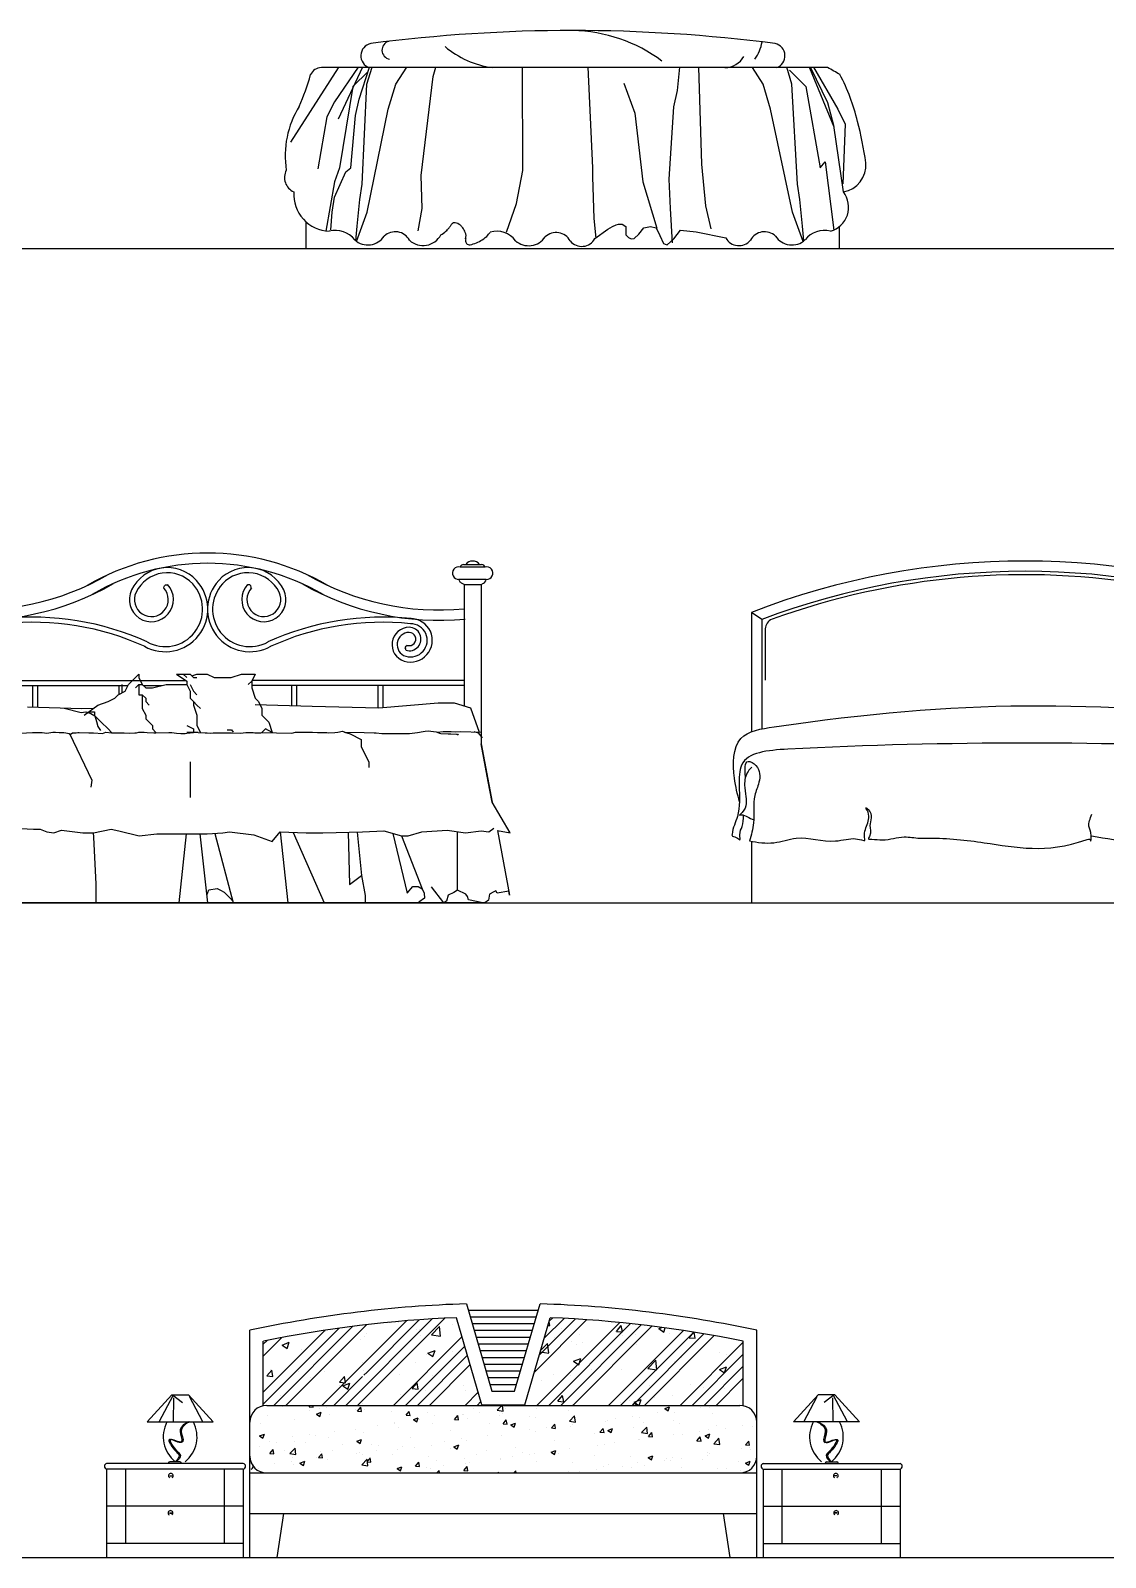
# Model space of a CAD drawing. Header units: inches. Extents: x 15.4 to 57.9, y 9.9 to 34.7.
# Drawn here: x 29.855 to 32.999, y 16.468 to 20.934 of the extents above; entities that cross this region are included whole.
import ezdxf

# ---------------------------------------------------------------- set-up
doc = ezdxf.new("R2010")
doc.units = ezdxf.units.IN
doc.header["$MEASUREMENT"] = 0
for name, color, linetype in [('02', 2, 'Continuous'), ('1', 1, 'Continuous'), ('4', 4, 'Continuous')]:
    doc.layers.add(name, color=color, linetype=linetype)

msp = doc.modelspace()

# ---------------------------------------------------------------- linework, layer by layer
at = {"layer": '02'}
for p, q in [((30.7548, 20.8251), (30.6157, 20.6076)), ((32.1861, 20.8254), (30.7056, 20.8254)), ((30.8134, 20.827), (30.7438, 20.7258)), ((30.8257, 20.827), (30.7548, 20.6743)), ((30.8425, 20.8143), (30.7981, 20.7699)), ((30.8165, 20.7332), (30.8466, 20.827)), ((30.8386, 20.7773), (30.8539, 20.827)), ((30.9233, 20.7773), (30.9553, 20.827)), ((31.0325, 20.7994), (31.0404, 20.827)), ((31.2952, 20.5248), (31.2938, 20.827)), ((31.4847, 20.827), (31.4985, 20.5322)), ((31.7474, 20.7589), (31.7539, 20.827)), ((31.8188, 20.5432), (31.81, 20.827)), ((31.9973, 20.7773), (31.9663, 20.8254)), ((32.0819, 20.7773), (32.0666, 20.827)), ((32.0746, 20.8177), (32.1224, 20.7699)), ((32.1335, 20.8251), (32.2048, 20.6527)), ((32.1864, 20.7226), (32.1371, 20.8251)), ((32.1448, 20.827), (32.2159, 20.7042)), ((30.7981, 20.7699), (30.759, 20.5322)), ((30.8253, 20.4844), (30.8386, 20.7773)), ((30.9012, 20.7037), (30.9233, 20.7773)), ((30.9971, 20.5101), (31.0325, 20.7994)), ((31.5901, 20.7804), (31.6223, 20.6927)), ((32.0193, 20.7037), (31.9973, 20.7773)), ((32.0981, 20.4844), (32.0819, 20.7773)), ((32.1224, 20.7699), (32.1643, 20.5322)), ((30.7438, 20.7258), (30.7217, 20.6817)), ((30.8055, 20.6854), (30.8165, 20.7332)), ((31.7364, 20.7111), (31.7474, 20.7589)), ((32.2048, 20.6564), (32.1864, 20.7226)), ((30.7217, 20.6817), (30.6951, 20.5296)), ((30.7922, 20.5322), (30.8055, 20.6854)), ((30.84, 20.4027), (30.9012, 20.7037)), ((31.6223, 20.6927), (31.6458, 20.4917)), ((31.7231, 20.4991), (31.7364, 20.7111)), ((32.0833, 20.4027), (32.0193, 20.7037)), ((32.2159, 20.7042), (32.2379, 20.6601)), ((32.2326, 20.4618), (32.2048, 20.6564)), ((32.2379, 20.6601), (32.2307, 20.4856)), ((31.8298, 20.4211), (31.8188, 20.5432)), ((32.1643, 20.5322), (32.179, 20.5498)), ((32.179, 20.5498), (32.204, 20.3501)), ((30.759, 20.5322), (30.7443, 20.4917)), ((30.7443, 20.4468), (30.7774, 20.5203)), ((30.7774, 20.5203), (30.7922, 20.5322)), ((31.0007, 20.4137), (30.9971, 20.5101)), ((31.2768, 20.4284), (31.2952, 20.5248)), ((31.4985, 20.5322), (31.4985, 20.5056)), ((31.4985, 20.5056), (31.5022, 20.3843)), ((31.7268, 20.4137), (31.7231, 20.4991)), ((30.7443, 20.4917), (30.719, 20.3476)), ((30.8179, 20.4394), (30.8253, 20.4844)), ((31.6458, 20.4917), (31.6868, 20.3561)), ((32.1054, 20.4394), (32.0981, 20.4844)), ((30.7369, 20.4027), (30.7443, 20.4468)), ((30.8106, 20.3622), (30.8179, 20.4394)), ((30.9885, 20.3485), (31.0007, 20.4137)), ((31.2474, 20.3438), (31.2768, 20.4284)), ((31.7324, 20.313), (31.7268, 20.4137)), ((31.8456, 20.3539), (31.8298, 20.4211)), ((32.1128, 20.3622), (32.1054, 20.4394)), ((30.6614, 20.2966), (30.6614, 20.3742)), ((30.7333, 20.3512), (30.7369, 20.4027)), ((30.8088, 20.317), (30.84, 20.4027)), ((31.5022, 20.3843), (31.5079, 20.327)), ((31.5569, 20.3608), (31.5681, 20.3658)), ((31.5681, 20.3658), (31.5746, 20.3679)), ((31.5746, 20.3679), (31.5857, 20.3676)), ((31.5857, 20.3676), (31.596, 20.3608)), ((32.1145, 20.317), (32.0833, 20.4027)), ((30.8066, 20.3187), (30.8106, 20.3622)), ((31.5056, 20.3256), (31.5437, 20.3527)), ((31.5437, 20.3527), (31.5569, 20.3608)), ((31.596, 20.3608), (31.5962, 20.3487)), ((31.5962, 20.3487), (31.596, 20.336)), ((31.596, 20.336), (31.6036, 20.3284)), ((31.6036, 20.3284), (31.6102, 20.3254)), ((31.6102, 20.3254), (31.614, 20.3249)), ((31.614, 20.3249), (31.6208, 20.3254)), ((31.6208, 20.3254), (31.6345, 20.3384)), ((31.6345, 20.3384), (31.6492, 20.3573)), ((31.6492, 20.3573), (31.6678, 20.3613)), ((31.6678, 20.3613), (31.6847, 20.3573)), ((31.6847, 20.3573), (31.6954, 20.3342)), ((31.6954, 20.3342), (31.7061, 20.3112)), ((31.7167, 20.3076), (31.7364, 20.3243)), ((31.7364, 20.3243), (31.7558, 20.3502)), ((31.7558, 20.3502), (31.8013, 20.3454)), ((31.8013, 20.3454), (31.8883, 20.3278)), ((32.1167, 20.3187), (32.1128, 20.3622)), ((32.2214, 20.2966), (32.2214, 20.3608)), ((30.6614, 20.2966), (32.2214, 20.2966)), ((31.7061, 20.3112), (31.711, 20.3091)), ((31.711, 20.3091), (31.7167, 20.3076)), ((31.1845, 19.3648), (31.1118, 19.3647)), ((31.1216, 19.3725), (31.1743, 19.3725)), ((30.2453, 19.3057), (30.247, 19.31)), ((30.2459, 19.3021), (30.2453, 19.3057)), ((30.247, 19.31), (30.2495, 19.3129)), ((30.2495, 19.3129), (30.2525, 19.3129)), ((30.2525, 19.3129), (30.2555, 19.3133)), ((30.2555, 19.3133), (30.2555, 19.3133)), ((30.4934, 19.3129), (30.4904, 19.3133)), ((30.4904, 19.3133), (30.4904, 19.3133)), ((30.4963, 19.3129), (30.4934, 19.3129)), ((30.4989, 19.31), (30.4963, 19.3129)), ((30.5006, 19.3057), (30.4989, 19.31)), ((30.5, 19.3021), (30.5006, 19.3057)), ((31.1877, 19.3288), (31.1071, 19.3288)), ((31.1083, 19.3281), (31.1079, 19.3296)), ((31.1095, 19.325), (31.1083, 19.3281)), ((31.1118, 19.3211), (31.1095, 19.325)), ((31.1134, 19.3195), (31.1118, 19.3211)), ((31.1157, 19.3176), (31.1134, 19.3195)), ((31.1229, 19.3139), (31.1157, 19.3176)), ((31.1229, 19.3139), (31.1229, 18.9592)), ((31.1229, 19.3139), (31.1729, 19.3139)), ((31.1729, 19.3139), (31.1801, 19.3176)), ((31.1729, 19.3139), (31.1729, 18.8482)), ((31.1801, 19.3176), (31.1825, 19.3195)), ((31.1825, 19.3195), (31.184, 19.3211)), ((31.184, 19.3211), (31.1864, 19.325)), ((31.1864, 19.325), (31.1875, 19.3281)), ((31.1875, 19.3281), (31.1879, 19.3296)), ((31.9939, 19.2118), (31.9639, 19.2324)), ((31.9939, 19.2118), (31.9939, 18.8917)), ((32.0039, 19.184), (32.0039, 19.0337)), ((30.9512, 19.1315), (30.9499, 19.1285)), ((30.9499, 19.1285), (30.9512, 19.1252)), ((30.9569, 19.1359), (30.9512, 19.1315)), ((30.9512, 19.1252), (30.9512, 19.1226)), ((30.9512, 19.1226), (30.9521, 19.1229)), ((29.6229, 19.0332), (30.3092, 19.0332)), ((30.1418, 19.0214), (30.1618, 19.0414)), ((30.1618, 19.0414), (30.1718, 19.0514)), ((30.1718, 19.0514), (30.1718, 19.0414)), ((30.1718, 19.0414), (30.1818, 19.0214)), ((30.2818, 19.0514), (30.3218, 19.0514)), ((30.2818, 19.0514), (30.3118, 19.0314)), ((30.3018, 19.0514), (30.3118, 19.0414)), ((30.3118, 19.0314), (30.3118, 19.0214)), ((30.3218, 19.0514), (30.3318, 19.0414)), ((30.3268, 19.0464), (30.3418, 19.0514)), ((30.3318, 19.0414), (30.3418, 19.0414)), ((30.3418, 19.0514), (30.3718, 19.0514)), ((30.3718, 19.0514), (30.3918, 19.0414)), ((30.3918, 19.0414), (30.4418, 19.0414)), ((30.4418, 19.0414), (30.4718, 19.0514)), ((30.4718, 19.0514), (30.5118, 19.0514)), ((30.5018, 19.0314), (30.4918, 19.0214)), ((30.5118, 19.0514), (30.5018, 19.0314)), ((30.5027, 19.0332), (30.5018, 19.0114)), ((31.1229, 19.0332), (30.5027, 19.0332)), ((29.6229, 19.0182), (30.1402, 19.0182)), ((29.8604, 19.0182), (29.8604, 18.9553)), ((29.8754, 19.0182), (29.8754, 18.9548)), ((30.0818, 18.9714), (30.1018, 18.9814)), ((30.1018, 18.9814), (30.1118, 18.9914)), ((30.1118, 18.9914), (30.1318, 19.0014)), ((30.1129, 19.0182), (30.1129, 18.992)), ((30.1218, 19.0214), (30.1218, 18.9964)), ((30.1318, 19.0014), (30.1418, 19.0214)), ((30.1618, 19.0114), (30.1718, 19.0214)), ((30.1718, 19.0214), (30.1718, 18.9914)), ((30.1718, 19.0214), (30.1818, 19.0214)), ((30.1718, 18.9914), (30.1818, 18.9914)), ((30.1818, 19.0214), (30.1918, 19.0114)), ((30.1818, 18.9914), (30.1818, 18.9514)), ((30.1818, 18.9914), (30.1918, 18.9814)), ((30.1851, 19.0182), (30.239, 19.0182)), ((30.1918, 19.0114), (30.2118, 19.0114)), ((30.1918, 18.9814), (30.1918, 18.9714)), ((30.2118, 19.0114), (30.2518, 19.0214)), ((30.2518, 19.0214), (30.3118, 19.0214)), ((30.3118, 19.0214), (30.3218, 19.0014)), ((30.3218, 19.0214), (30.3318, 19.0014)), ((30.3218, 19.0014), (30.3218, 18.9814)), ((30.3218, 18.9814), (30.3318, 18.9714)), ((30.3318, 19.0014), (30.3418, 18.9914)), ((30.5018, 19.0114), (30.5118, 18.9814)), ((31.1229, 19.0182), (30.5021, 19.0182)), ((30.5118, 18.9814), (30.5218, 18.9714)), ((30.6179, 19.0182), (30.6179, 18.96)), ((30.6329, 19.0182), (30.6329, 18.9595)), ((30.8704, 19.0182), (30.8704, 18.9533)), ((30.8854, 19.0182), (30.8854, 18.9542)), ((29.8462, 18.9557), (30.0047, 18.9508)), ((29.953, 18.9524), (30.0032, 18.9397)), ((30.0032, 18.9397), (30.0165, 18.9412)), ((30.0047, 18.9508), (30.039, 18.9518)), ((30.0118, 18.9314), (30.0518, 18.9614)), ((30.0165, 18.9412), (30.0313, 18.9367)), ((30.0225, 18.9394), (30.0318, 18.9414)), ((30.0313, 18.9367), (30.0431, 18.9294)), ((30.0318, 18.9414), (30.0418, 18.9414)), ((30.0418, 18.9414), (30.0418, 18.9314)), ((30.0518, 18.9614), (30.0818, 18.9714)), ((30.1818, 18.9514), (30.1918, 18.9314)), ((30.1918, 18.9714), (30.2018, 18.9614)), ((30.3318, 18.9714), (30.3418, 18.9614)), ((30.3318, 18.9714), (30.3318, 18.9614)), ((30.3318, 18.9614), (30.3418, 18.9314)), ((30.3418, 18.9614), (30.3518, 18.9514)), ((30.5123, 18.9631), (30.6783, 18.9582)), ((30.5218, 18.9714), (30.5318, 18.9514)), ((30.5318, 18.9514), (30.5318, 18.9314)), ((30.6783, 18.9582), (30.8739, 18.9532)), ((30.8739, 18.9532), (31.0473, 18.9681)), ((31.0473, 18.9681), (31.0943, 18.9681)), ((31.0943, 18.9681), (31.142, 18.9533)), ((31.142, 18.9533), (31.1667, 18.8816)), ((30.0431, 18.9294), (30.0618, 18.9114)), ((30.0431, 18.9294), (30.0476, 18.9131)), ((30.0476, 18.9131), (30.052, 18.8984)), ((30.052, 18.8984), (30.0594, 18.8865)), ((30.0618, 18.9114), (30.0818, 18.8914)), ((30.0818, 18.8914), (30.0918, 18.8814)), ((30.1918, 18.9314), (30.1918, 18.9214)), ((30.1918, 18.9214), (30.2018, 18.9114)), ((30.2018, 18.9114), (30.2118, 18.9014)), ((30.2118, 18.9014), (30.2118, 18.8914)), ((30.2118, 18.8914), (30.2218, 18.8814)), ((30.3118, 18.9014), (30.3318, 18.8914)), ((30.3318, 18.8914), (30.3318, 18.8814)), ((30.3418, 18.9314), (30.3418, 18.9014)), ((30.3418, 18.9014), (30.3518, 18.8814)), ((30.5318, 18.9314), (30.5518, 18.9114)), ((30.5418, 18.8914), (30.5318, 18.8814)), ((30.5618, 18.8814), (30.5418, 18.8914)), ((30.5518, 18.9114), (30.5618, 18.8814)), ((29.8095, 18.8777), (29.8612, 18.8806)), ((29.8612, 18.8806), (29.8893, 18.8806)), ((29.8893, 18.8806), (29.9026, 18.8792)), ((29.9026, 18.8792), (29.9198, 18.8817)), ((29.9198, 18.8817), (29.9279, 18.8817)), ((29.9279, 18.8817), (29.9387, 18.881)), ((29.9387, 18.881), (29.9529, 18.881)), ((29.9529, 18.881), (29.9583, 18.8797)), ((29.9583, 18.8797), (29.9685, 18.8783)), ((29.9685, 18.8783), (29.9719, 18.8756)), ((29.9693, 18.8782), (30.0341, 18.7414)), ((29.9705, 18.8756), (29.978, 18.8797)), ((29.9719, 18.8756), (29.9726, 18.8743)), ((29.978, 18.8797), (29.9881, 18.8797)), ((29.9881, 18.8797), (29.9935, 18.881)), ((29.9935, 18.881), (29.9976, 18.881)), ((29.9976, 18.881), (30.0253, 18.8803)), ((30.0253, 18.8803), (30.0307, 18.8803)), ((30.0307, 18.8803), (30.0355, 18.8797)), ((30.0355, 18.8797), (30.0389, 18.8803)), ((30.0389, 18.8803), (30.0657, 18.8784)), ((30.0657, 18.8784), (30.0751, 18.8818)), ((30.0751, 18.8818), (30.0914, 18.8804)), ((30.0914, 18.8804), (30.1252, 18.8804)), ((30.0918, 18.8814), (30.1015, 18.8804)), ((30.1252, 18.8804), (30.1286, 18.8797)), ((30.1286, 18.8797), (30.1441, 18.8791)), ((30.1441, 18.8791), (30.1604, 18.8797)), ((30.1604, 18.8797), (30.1651, 18.8804)), ((30.1651, 18.8804), (30.1719, 18.8818)), ((30.1719, 18.8818), (30.1874, 18.8818)), ((30.1874, 18.8818), (30.1962, 18.8811)), ((30.1962, 18.8811), (30.2152, 18.8804)), ((30.2152, 18.8804), (30.222, 18.8804)), ((30.222, 18.8804), (30.2592, 18.8811)), ((30.2592, 18.8811), (30.268, 18.8811)), ((30.268, 18.8811), (30.2822, 18.8791)), ((30.2822, 18.8791), (30.295, 18.8784)), ((30.295, 18.8784), (30.3072, 18.8784)), ((30.3072, 18.8784), (30.3126, 18.8791)), ((30.3458, 18.8811), (30.3118, 18.8814)), ((30.3126, 18.8791), (30.3316, 18.8811)), ((30.3458, 18.8811), (30.3654, 18.8797)), ((30.3518, 18.8814), (30.3518, 18.8814)), ((30.3654, 18.8797), (30.3715, 18.8804)), ((30.3684, 18.8801), (30.3814, 18.879)), ((30.3814, 18.879), (30.3896, 18.8797)), ((30.3896, 18.8797), (30.42, 18.8804)), ((30.42, 18.8804), (30.443, 18.8804)), ((30.4306, 18.8889), (30.443, 18.8889)), ((30.443, 18.8889), (30.448, 18.8815)), ((30.443, 18.8804), (30.4694, 18.879)), ((30.4694, 18.879), (30.4843, 18.8811)), ((30.4843, 18.8811), (30.5059, 18.8811)), ((30.5059, 18.8811), (30.5113, 18.8797)), ((30.5113, 18.8797), (30.5282, 18.8797)), ((30.5282, 18.8797), (30.558, 18.8811)), ((30.558, 18.8811), (30.5749, 18.8804)), ((30.5618, 18.8814), (30.5618, 18.8814)), ((30.5749, 18.8804), (30.6189, 18.879)), ((30.6189, 18.879), (30.6297, 18.8817)), ((30.6297, 18.8817), (30.6406, 18.8817)), ((30.6406, 18.8817), (30.6554, 18.8824)), ((30.6554, 18.8824), (30.6798, 18.8824)), ((30.6798, 18.8824), (30.694, 18.8811)), ((30.694, 18.8811), (30.7217, 18.8811)), ((30.7217, 18.8811), (30.7278, 18.8804)), ((30.7278, 18.8804), (30.7454, 18.8811)), ((30.7454, 18.8811), (30.7542, 18.8817)), ((30.7542, 18.8817), (30.7671, 18.8851)), ((30.7671, 18.8851), (30.7738, 18.8824)), ((30.7729, 18.8824), (30.7895, 18.8773)), ((30.7738, 18.8824), (30.8305, 18.8811)), ((30.7895, 18.8773), (30.8224, 18.8608)), ((30.8224, 18.8608), (30.8224, 18.8389)), ((30.8305, 18.8811), (30.8603, 18.8797)), ((30.8603, 18.8797), (30.8657, 18.8804)), ((30.8657, 18.8804), (30.8826, 18.8784)), ((30.8826, 18.8784), (30.9104, 18.8777)), ((30.9104, 18.8777), (30.9225, 18.8777)), ((30.9225, 18.8777), (30.9598, 18.8784)), ((30.9598, 18.8784), (30.9638, 18.8784)), ((30.9638, 18.8784), (30.9868, 18.8811)), ((30.9868, 18.8811), (31.0037, 18.8838)), ((31.0037, 18.8838), (31.0091, 18.8851)), ((31.0091, 18.8851), (31.0179, 18.8858)), ((31.0179, 18.8858), (31.0409, 18.8831)), ((31.0409, 18.8831), (31.0511, 18.8791)), ((31.045, 18.8818), (31.0619, 18.8838)), ((31.0511, 18.8791), (31.0551, 18.8784)), ((31.0551, 18.8784), (31.0768, 18.877)), ((31.0619, 18.8838), (31.0856, 18.8838)), ((31.0768, 18.877), (31.0842, 18.877)), ((31.0842, 18.877), (31.1005, 18.8764)), ((31.0856, 18.8838), (31.0978, 18.8831)), ((31.0978, 18.8831), (31.114, 18.8838)), ((31.1005, 18.8764), (31.1039, 18.8764)), ((31.1039, 18.8764), (31.1059, 18.873)), ((31.114, 18.8838), (31.1729, 18.8824)), ((31.1519, 18.8838), (31.1641, 18.8804)), ((31.1641, 18.8804), (31.1756, 18.8655)), ((31.1938, 18.7374), (31.1729, 18.8482)), ((31.1729, 18.8482), (31.2052, 18.6768)), ((30.8224, 18.8389), (30.8444, 18.795)), ((30.3227, 18.6908), (30.3227, 18.795)), ((30.8444, 18.795), (30.8444, 18.7785)), ((30.0341, 18.7414), (30.0316, 18.7214)), ((31.2052, 18.6768), (31.1938, 18.7374)), ((31.2579, 18.5877), (31.2052, 18.6768)), ((29.8093, 18.6015), (29.8633, 18.5986)), ((29.8633, 18.5986), (29.8832, 18.5986)), ((29.8832, 18.5986), (29.903, 18.5901)), ((29.903, 18.5901), (29.9229, 18.5873)), ((29.9229, 18.5873), (29.9456, 18.5958)), ((29.9456, 18.5958), (30.0081, 18.5873)), ((30.0081, 18.5873), (30.0394, 18.5873)), ((30.0384, 18.5873), (30.039, 18.5747)), ((30.0394, 18.5873), (30.0905, 18.5986)), ((30.0905, 18.5986), (30.1132, 18.593)), ((30.1132, 18.593), (30.1729, 18.5788)), ((30.1729, 18.5788), (30.224, 18.5845)), ((30.224, 18.5845), (30.3717, 18.5845)), ((30.2897, 18.3824), (30.3113, 18.5845)), ((30.3499, 18.5845), (30.3729, 18.3824)), ((30.3717, 18.5845), (30.4171, 18.5873)), ((30.3944, 18.5859), (30.4478, 18.3824)), ((30.4171, 18.5873), (30.437, 18.5901)), ((30.437, 18.5901), (30.508, 18.5816)), ((30.508, 18.5816), (30.562, 18.5618)), ((30.562, 18.5618), (30.5847, 18.5901)), ((30.5847, 18.5901), (30.6077, 18.3824)), ((30.5847, 18.5901), (30.6614, 18.5873)), ((30.6231, 18.5887), (30.7139, 18.3824)), ((30.6614, 18.5873), (30.7097, 18.5873)), ((30.7097, 18.5873), (30.8261, 18.5901)), ((30.7841, 18.5891), (30.7883, 18.4361)), ((30.8102, 18.5897), (30.8228, 18.4623)), ((30.8261, 18.5901), (30.8886, 18.593)), ((30.8886, 18.593), (30.9398, 18.5788)), ((30.9142, 18.5859), (30.9565, 18.4114)), ((30.9398, 18.5788), (30.9596, 18.5788)), ((30.9398, 18.5788), (31.0007, 18.4238)), ((30.9596, 18.5788), (30.9994, 18.5901)), ((30.9994, 18.5901), (31.0733, 18.5958)), ((31.0733, 18.5958), (31.1272, 18.5873)), ((31.1034, 18.4202), (31.1034, 18.591)), ((31.1272, 18.5873), (31.1727, 18.593)), ((31.1727, 18.593), (31.1954, 18.5901)), ((31.1954, 18.5901), (31.2096, 18.6015)), ((31.2207, 18.5948), (31.2579, 18.5877)), ((31.2207, 18.5948), (31.2563, 18.4056)), ((30.039, 18.5747), (30.0465, 18.4379)), ((30.7883, 18.4361), (30.8228, 18.4623)), ((30.8228, 18.4623), (30.8228, 18.4623)), ((30.8228, 18.4623), (30.8338, 18.4045)), ((30.0465, 18.4379), (30.0465, 18.3824)), ((30.3703, 18.4057), (30.3761, 18.421)), ((30.3761, 18.421), (30.4009, 18.4251)), ((30.4009, 18.4251), (30.4106, 18.4196)), ((30.4106, 18.4196), (30.4216, 18.4141)), ((30.4216, 18.4141), (30.4409, 18.3948)), ((30.8338, 18.4045), (30.8338, 18.3824)), ((30.9565, 18.4114), (30.9731, 18.4306)), ((30.9731, 18.4306), (30.9883, 18.4306)), ((30.9883, 18.4306), (31.0007, 18.4238)), ((31.0007, 18.4238), (31.0062, 18.4114)), ((31.0062, 18.4114), (31.0076, 18.3962)), ((31.0638, 18.3832), (31.028, 18.4301)), ((31.0762, 18.4054), (31.0712, 18.3881)), ((31.0935, 18.4128), (31.0762, 18.4054)), ((31.1034, 18.4202), (31.0935, 18.4128)), ((31.1281, 18.4079), (31.1034, 18.4202)), ((31.1331, 18.4017), (31.1281, 18.4079)), ((31.1356, 18.3918), (31.1331, 18.4017)), ((31.1974, 18.4079), (31.1949, 18.3906)), ((31.2098, 18.4153), (31.1974, 18.4079)), ((31.216, 18.4178), (31.2098, 18.4153)), ((31.2197, 18.4116), (31.216, 18.4178)), ((31.2542, 18.4166), (31.2197, 18.4116)), ((31.2563, 18.4056), (31.2542, 18.4166)), ((31.1729, 18.3824), (29.5729, 18.3824)), ((30.4409, 18.3948), (30.4464, 18.388)), ((31.0076, 18.3962), (30.991, 18.3852)), ((30.991, 18.3852), (30.991, 18.3852)), ((31.0712, 18.3881), (31.0638, 18.3832)), ((31.0638, 18.3832), (31.0638, 18.3832)), ((31.1776, 18.3832), (31.1356, 18.3918)), ((31.1729, 18.3841), (31.1729, 18.3824)), ((31.1838, 18.3832), (31.1776, 18.3832)), ((31.1949, 18.3906), (31.1838, 18.3832)), ((31.1297, 17.2101), (31.2046, 16.9547)), ((31.2709, 16.9547), (31.3458, 17.2101)), ((30.602, 16.9132), (30.8379, 17.1491)), ((30.7068, 16.9132), (30.9542, 17.1606)), ((30.7767, 16.9132), (31.0295, 17.166)), ((30.8117, 16.9132), (31.0664, 17.168)), ((30.8391, 17.0105), (30.9921, 17.1635)), ((30.9044, 17.1547), (30.9044, 17.1547)), ((30.9321, 17.1568), (30.9321, 17.1568)), ((31.0904, 17.1501), (31.0904, 17.1501)), ((31.175, 16.9152), (31.1004, 17.1695)), ((31.135, 17.192), (31.3405, 17.192)), ((31.1408, 17.1722), (31.3347, 17.1722)), ((31.1466, 17.1524), (31.3289, 17.1524)), ((31.3005, 16.9152), (31.3751, 17.1695)), ((31.3285, 17.0106), (31.4815, 17.1636)), ((31.3359, 16.9132), (31.5782, 17.1555)), ((31.343, 17.0601), (31.4487, 17.1658)), ((31.3575, 17.1095), (31.4156, 17.1676)), ((31.3709, 16.9132), (31.6099, 17.1522)), ((31.3735, 17.1466), (31.3715, 17.1574)), ((31.372, 17.159), (31.3822, 17.1692)), ((31.4058, 16.9132), (31.6413, 17.1487)), ((30.4963, 16.4683), (30.4963, 17.1327)), ((30.5359, 16.917), (30.7578, 17.1389)), ((30.5359, 16.952), (30.7169, 17.1329)), ((30.5359, 17.0568), (30.5904, 17.1114)), ((30.567, 16.9132), (30.7981, 17.1443)), ((30.7179, 17.1301), (30.7179, 17.1301)), ((30.7921, 17.1399), (30.7921, 17.1399)), ((30.8198, 17.1061), (30.8198, 17.1061)), ((30.8324, 17.1149), (30.8324, 17.1149)), ((30.8363, 17.1237), (30.8363, 17.1237)), ((30.9165, 16.9132), (31.1168, 17.1135)), ((30.9846, 17.1358), (30.9846, 17.1358)), ((30.9927, 17.1357), (30.9927, 17.1357)), ((30.9946, 17.117), (30.9946, 17.117)), ((31.0276, 17.1195), (31.0507, 17.1436)), ((31.0276, 17.1195), (31.054, 17.1154)), ((31.054, 17.1154), (31.0507, 17.1436)), ((31.1524, 17.1327), (31.3231, 17.1327)), ((31.1582, 17.1129), (31.3173, 17.1129)), ((31.3685, 17.147), (31.3735, 17.1466)), ((31.3876, 17.1116), (31.3876, 17.1116)), ((31.407, 17.1368), (31.407, 17.1368)), ((31.4408, 16.9132), (31.6725, 17.1449)), ((31.4618, 17.1214), (31.4618, 17.1214)), ((31.5456, 16.9132), (31.7645, 17.132)), ((31.5654, 17.1301), (31.5654, 17.1301)), ((31.5685, 17.1295), (31.5828, 17.1465)), ((31.5685, 17.1295), (31.5862, 17.1279)), ((31.5741, 17.1361), (31.5741, 17.1361)), ((31.5806, 16.9132), (31.7947, 17.1273)), ((31.5862, 17.128), (31.5828, 17.1466)), ((31.5869, 17.1182), (31.5869, 17.1182)), ((31.6155, 16.9132), (31.8246, 17.1223)), ((31.6249, 17.121), (31.6249, 17.121)), ((31.6505, 16.9132), (31.8544, 17.1171)), ((31.6927, 17.1377), (31.7016, 17.1411)), ((31.6927, 17.1377), (31.7074, 17.1277)), ((31.7074, 17.1277), (31.7115, 17.1398)), ((31.7237, 17.1234), (31.7237, 17.1234)), ((31.7812, 17.1109), (31.7949, 17.1272)), ((31.7812, 17.1109), (31.7989, 17.1093)), ((31.799, 17.1094), (31.7957, 17.1271)), ((31.9792, 16.4683), (31.9792, 17.1327)), ((30.5359, 17.0918), (30.547, 17.1029)), ((30.5359, 16.9122), (30.5359, 17.1006)), ((30.5911, 17.0895), (30.6118, 17.0975)), ((30.5911, 17.0895), (30.6058, 17.0796)), ((30.6058, 17.0796), (30.6118, 17.0975)), ((30.6468, 17.0764), (30.6468, 17.0764)), ((30.6783, 17.0927), (30.6783, 17.0927)), ((30.9515, 16.9132), (31.1248, 17.0865)), ((30.9864, 16.9132), (31.1327, 17.0595)), ((31.0137, 17.0624), (31.0137, 17.0624)), ((31.0173, 17.0658), (31.0381, 17.0737)), ((31.0173, 17.0658), (31.032, 17.0558)), ((31.032, 17.0558), (31.0381, 17.0738)), ((31.088, 17.0721), (31.088, 17.0721)), ((31.164, 17.0931), (31.3115, 17.0931)), ((31.1698, 17.0733), (31.3057, 17.0733)), ((31.3459, 17.0701), (31.3705, 17.0663)), ((31.3469, 17.0733), (31.3672, 17.0945)), ((31.3705, 17.0664), (31.3672, 17.0945)), ((31.4371, 17.0992), (31.4371, 17.0992)), ((31.4519, 17.0913), (31.4519, 17.0913)), ((31.4696, 17.0969), (31.4696, 17.0969)), ((31.6279, 17.0902), (31.6279, 17.0902)), ((31.7553, 16.9132), (31.9396, 17.0975)), ((31.7862, 17.0835), (31.7862, 17.0835)), ((31.7903, 16.9132), (31.9396, 17.0625)), ((31.87, 17.0684), (31.87, 17.0684)), ((31.8896, 17.0626), (31.8896, 17.0626)), ((31.9396, 16.9122), (31.9396, 17.1006)), ((30.5461, 16.9995), (30.5604, 17.0165)), ((30.5565, 17.0195), (30.5565, 17.0195)), ((30.5638, 16.9979), (30.5604, 17.0165)), ((30.7141, 17.0229), (30.7141, 17.0229)), ((30.8264, 17.0377), (30.8264, 17.0377)), ((30.8288, 17.0162), (30.8288, 17.0162)), ((30.981, 17.0371), (30.981, 17.0371)), ((31.0214, 16.9132), (31.1406, 17.0324)), ((31.106, 17.032), (31.106, 17.032)), ((31.1308, 17.0561), (31.1308, 17.0561)), ((31.1756, 17.0536), (31.2999, 17.0536)), ((31.1814, 17.0338), (31.2941, 17.0338)), ((31.1872, 17.014), (31.2883, 17.014)), ((31.4435, 17.042), (31.4643, 17.05)), ((31.4435, 17.042), (31.4582, 17.0321)), ((31.4582, 17.0321), (31.4643, 17.05)), ((31.4961, 17.0192), (31.4961, 17.0192)), ((31.5833, 17.0195), (31.5833, 17.0195)), ((31.6606, 17.0213), (31.6837, 17.0454)), ((31.6606, 17.0213), (31.687, 17.0172)), ((31.6834, 17.0438), (31.6834, 17.0438)), ((31.687, 17.0173), (31.6837, 17.0454)), ((31.7373, 17.0417), (31.7373, 17.0417)), ((31.7577, 17.0536), (31.7577, 17.0536)), ((31.8252, 16.9132), (31.9396, 17.0276)), ((31.8697, 17.0183), (31.8905, 17.0262)), ((31.8697, 17.0183), (31.8844, 17.0083)), ((31.8845, 17.0083), (31.8905, 17.0263)), ((30.5461, 16.9995), (30.5638, 16.9979)), ((30.6399, 17.0131), (30.6399, 17.0131)), ((30.6747, 16.994), (30.6747, 16.994)), ((30.7148, 17.0128), (30.7148, 17.0128)), ((30.7418, 16.9132), (30.826, 16.9974)), ((30.7588, 16.9809), (30.7731, 16.9979)), ((30.7588, 16.9809), (30.7765, 16.9793)), ((30.7601, 16.9726), (30.7601, 16.9726)), ((30.7681, 16.9701), (30.7889, 16.9781)), ((30.7681, 16.9701), (30.7829, 16.9602)), ((30.7765, 16.9793), (30.7731, 16.9979)), ((30.7829, 16.9602), (30.7889, 16.9781)), ((30.8299, 17.0013), (30.8391, 17.0105)), ((30.8731, 17.0061), (30.8731, 17.0061)), ((30.933, 17.0023), (30.933, 17.0023)), ((30.9715, 16.9623), (30.9858, 16.9793)), ((30.9892, 16.9607), (30.9858, 16.9793)), ((31.0314, 16.9994), (31.0314, 16.9994)), ((31.1223, 16.97), (31.1223, 16.97)), ((31.193, 16.9943), (31.2825, 16.9943)), ((31.1988, 16.9745), (31.2767, 16.9745)), ((31.348, 16.986), (31.348, 16.986)), ((31.3838, 17.0044), (31.3838, 17.0044)), ((31.4335, 17.0005), (31.4335, 17.0005)), ((31.5064, 16.9793), (31.5064, 16.9793)), ((31.6647, 16.9726), (31.6647, 16.9726)), ((31.7856, 16.9738), (31.7856, 16.9738)), ((31.8602, 16.9132), (31.9396, 16.9926)), ((30.1963, 16.865), (30.2685, 16.9439)), ((30.2309, 16.865), (30.273, 16.9439)), ((30.2685, 16.9439), (30.3167, 16.9439)), ((30.2704, 16.9439), (30.2993, 16.9217)), ((30.2731, 16.865), (30.2741, 16.935)), ((30.3167, 16.9439), (30.389, 16.865)), ((30.3586, 16.865), (30.3196, 16.9393)), ((30.5871, 16.9429), (30.5871, 16.9429)), ((30.9357, 16.9454), (30.9357, 16.9454)), ((30.9715, 16.9623), (30.9892, 16.9607)), ((30.9774, 16.9384), (30.9774, 16.9384)), ((31.0099, 16.9552), (31.0099, 16.9552)), ((31.1262, 16.9132), (31.1644, 16.9514)), ((31.1272, 16.9574), (31.1272, 16.9574)), ((31.2046, 16.9547), (31.2709, 16.9547)), ((31.3969, 16.925), (31.4112, 16.9421)), ((31.3969, 16.925), (31.4147, 16.9235)), ((31.4147, 16.9235), (31.4112, 16.9421)), ((31.6054, 16.9269), (31.6054, 16.9269)), ((31.6126, 16.9441), (31.6126, 16.9441)), ((31.6205, 16.9226), (31.6413, 16.9306)), ((31.6354, 16.9132), (31.6413, 16.9306)), ((31.6796, 16.9366), (31.6796, 16.9366)), ((31.7337, 16.943), (31.7337, 16.943)), ((31.792, 16.9514), (31.792, 16.9514)), ((31.823, 16.9659), (31.823, 16.9659)), ((31.886, 16.9639), (31.886, 16.9639)), ((32.1588, 16.9439), (32.0865, 16.865)), ((32.1169, 16.865), (32.156, 16.9393)), ((32.207, 16.9439), (32.1588, 16.9439)), ((32.2052, 16.9439), (32.1762, 16.9217)), ((32.2024, 16.865), (32.2014, 16.935)), ((32.2446, 16.865), (32.2025, 16.9439)), ((32.2792, 16.865), (32.207, 16.9439)), ((30.5458, 16.9132), (31.9297, 16.9132)), ((30.5472, 16.8828), (30.5472, 16.8828)), ((30.5934, 16.909), (30.5934, 16.909)), ((30.6697, 16.909), (30.6732, 16.9132)), ((30.6697, 16.909), (30.6815, 16.908)), ((30.672, 16.8992), (30.672, 16.8992)), ((30.6815, 16.908), (30.6805, 16.9132)), ((30.6912, 16.8876), (30.705, 16.8929)), ((30.6912, 16.8876), (30.701, 16.8809)), ((30.699, 16.9045), (30.699, 16.9045)), ((30.701, 16.881), (30.705, 16.8929)), ((30.7215, 16.9058), (30.7215, 16.9058)), ((30.7283, 16.8857), (30.7283, 16.8857)), ((30.7484, 16.9207), (30.7484, 16.9207)), ((30.8045, 16.9001), (30.8045, 16.9001)), ((30.8115, 16.8966), (30.821, 16.908)), ((30.8115, 16.8966), (30.8233, 16.8956)), ((30.8233, 16.8956), (30.821, 16.908)), ((30.8251, 16.9175), (30.8251, 16.9175)), ((30.831, 16.9005), (30.831, 16.9005)), ((30.91, 16.8956), (30.91, 16.8956)), ((30.9533, 16.8842), (30.9628, 16.8956)), ((30.9533, 16.8842), (30.9651, 16.8832)), ((30.9651, 16.8832), (30.9628, 16.8956)), ((31.0156, 16.8911), (31.0156, 16.8911)), ((31.0354, 16.883), (31.0354, 16.883)), ((31.0951, 16.8718), (31.1046, 16.8831)), ((31.1069, 16.8708), (31.1046, 16.8832)), ((31.1185, 16.8869), (31.1185, 16.8869)), ((31.1211, 16.8867), (31.1211, 16.8867)), ((31.1507, 16.9028), (31.1507, 16.9028)), ((31.1612, 16.9132), (31.1723, 16.9243)), ((31.168, 16.8934), (31.168, 16.8934)), ((31.175, 16.9152), (31.3005, 16.9152)), ((31.1961, 16.9132), (31.1981, 16.9152)), ((31.22, 16.8992), (31.2334, 16.9132)), ((31.22, 16.8992), (31.2376, 16.8965)), ((31.2267, 16.8822), (31.2267, 16.8822)), ((31.2311, 16.9132), (31.2331, 16.9152)), ((31.2341, 16.89), (31.2341, 16.89)), ((31.2376, 16.8965), (31.2357, 16.9132)), ((31.2429, 16.9033), (31.2429, 16.9033)), ((31.334, 16.9027), (31.334, 16.9027)), ((31.4287, 16.899), (31.4287, 16.899)), ((31.431, 16.8665), (31.4464, 16.8826)), ((31.4352, 16.9132), (31.4354, 16.913)), ((31.4354, 16.9131), (31.4355, 16.9132)), ((31.4397, 16.9144), (31.4397, 16.9144)), ((31.4486, 16.8638), (31.4464, 16.8826)), ((31.5797, 16.9207), (31.5797, 16.9207)), ((31.6145, 16.8811), (31.6145, 16.8811)), ((31.6153, 16.9132), (31.624, 16.9235)), ((31.6205, 16.9226), (31.6345, 16.9132)), ((31.6259, 16.9132), (31.624, 16.9235)), ((31.6893, 16.8909), (31.6893, 16.8909)), ((31.7097, 16.9038), (31.7236, 16.9092)), ((31.7097, 16.9038), (31.7195, 16.8972)), ((31.7196, 16.8972), (31.7236, 16.9092)), ((31.7383, 16.8931), (31.7383, 16.8931)), ((31.8142, 16.9074), (31.8142, 16.9074)), ((31.8399, 16.907), (31.8399, 16.907)), ((31.8501, 16.8892), (31.8501, 16.8892)), ((30.1963, 16.865), (30.389, 16.865)), ((30.5269, 16.8591), (30.5269, 16.8591)), ((30.6284, 16.873), (30.6284, 16.873)), ((30.7444, 16.8376), (30.7444, 16.8376)), ((30.8048, 16.8435), (30.8048, 16.8435)), ((30.8693, 16.8541), (30.8693, 16.8541)), ((30.9188, 16.8606), (30.9188, 16.8606)), ((30.9201, 16.8632), (30.9201, 16.8632)), ((30.9301, 16.8486), (30.9301, 16.8486)), ((30.9753, 16.8717), (30.9892, 16.8771)), ((30.9753, 16.8717), (30.9852, 16.8651)), ((30.9852, 16.8651), (30.9892, 16.8771)), ((30.9936, 16.8705), (30.9936, 16.8705)), ((31.0299, 16.8612), (31.0299, 16.8612)), ((31.0828, 16.8396), (31.0828, 16.8396)), ((31.0951, 16.8718), (31.1069, 16.8708)), ((31.1326, 16.8761), (31.1326, 16.8761)), ((31.1981, 16.8594), (31.1981, 16.8594)), ((31.2369, 16.8594), (31.2464, 16.8707)), ((31.2369, 16.8594), (31.2487, 16.8583)), ((31.2487, 16.8584), (31.2464, 16.8708)), ((31.2595, 16.8559), (31.2733, 16.8612)), ((31.2595, 16.8559), (31.2693, 16.8493)), ((31.2693, 16.8493), (31.2733, 16.8612)), ((31.3134, 16.8792), (31.3134, 16.8792)), ((31.3157, 16.8417), (31.3157, 16.8417)), ((31.3316, 16.8368), (31.3316, 16.8368)), ((31.3322, 16.8778), (31.3322, 16.8778)), ((31.3652, 16.8482), (31.3652, 16.8482)), ((31.3787, 16.847), (31.3882, 16.8583)), ((31.3787, 16.847), (31.3905, 16.8459)), ((31.3905, 16.846), (31.3883, 16.8583)), ((31.431, 16.8665), (31.4486, 16.8638)), ((31.4343, 16.8517), (31.4343, 16.8517)), ((31.4378, 16.8733), (31.4378, 16.8733)), ((31.4401, 16.8581), (31.4401, 16.8581)), ((31.5205, 16.8346), (31.5301, 16.8459)), ((31.5324, 16.8335), (31.5301, 16.8459)), ((31.5358, 16.8656), (31.5358, 16.8656)), ((31.5433, 16.8688), (31.5433, 16.8688)), ((31.5436, 16.8401), (31.5574, 16.8454)), ((31.5436, 16.8401), (31.5534, 16.8334)), ((31.5534, 16.8334), (31.5574, 16.8454)), ((31.565, 16.8745), (31.565, 16.8745)), ((31.6195, 16.8496), (31.6195, 16.8496)), ((31.6357, 16.8782), (31.6357, 16.8782)), ((31.642, 16.8338), (31.6574, 16.8498)), ((31.6488, 16.8644), (31.6488, 16.8644)), ((31.6596, 16.8311), (31.6574, 16.8498)), ((31.7348, 16.8694), (31.7348, 16.8694)), ((31.7544, 16.8599), (31.7544, 16.8599)), ((31.8117, 16.8359), (31.8117, 16.8359)), ((31.8375, 16.8412), (31.8375, 16.8412)), ((31.8599, 16.8555), (31.8599, 16.8555)), ((31.8866, 16.8457), (31.8866, 16.8457)), ((31.9373, 16.8538), (31.9373, 16.8538)), ((31.9655, 16.851), (31.9655, 16.851)), ((32.2792, 16.865), (32.0865, 16.865)), ((30.5245, 16.7933), (30.5245, 16.7933)), ((30.5251, 16.8238), (30.5389, 16.8291)), ((30.5251, 16.8238), (30.5349, 16.8172)), ((30.5349, 16.8172), (30.5389, 16.8291)), ((30.5549, 16.8079), (30.5549, 16.8079)), ((30.5742, 16.8039), (30.5742, 16.8039)), ((30.62, 16.8213), (30.62, 16.8213)), ((30.626, 16.8072), (30.626, 16.8072)), ((30.6605, 16.8035), (30.6605, 16.8035)), ((30.6695, 16.8278), (30.6695, 16.8278)), ((30.6895, 16.8237), (30.6895, 16.8237)), ((30.7259, 16.8198), (30.7259, 16.8198)), ((30.766, 16.799), (30.766, 16.799)), ((30.8092, 16.808), (30.823, 16.8133)), ((30.8092, 16.808), (30.819, 16.8013)), ((30.819, 16.8013), (30.823, 16.8133)), ((30.8286, 16.8347), (30.8286, 16.8347)), ((30.8522, 16.8), (30.8522, 16.8)), ((30.8715, 16.7946), (30.8715, 16.7946)), ((30.9416, 16.7925), (30.9416, 16.7925)), ((30.9675, 16.8198), (30.9675, 16.8198)), ((31.0275, 16.7954), (31.0275, 16.7954)), ((31.0665, 16.8089), (31.0665, 16.8089)), ((31.0933, 16.7921), (31.1072, 16.7975)), ((31.0933, 16.7921), (31.1032, 16.7855)), ((31.1032, 16.7855), (31.1072, 16.7975)), ((31.116, 16.8154), (31.116, 16.8154)), ((31.1302, 16.8103), (31.1302, 16.8103)), ((31.1909, 16.8253), (31.1909, 16.8253)), ((31.2317, 16.8242), (31.2317, 16.8242)), ((31.3889, 16.81), (31.3889, 16.81)), ((31.5042, 16.8298), (31.5042, 16.8298)), ((31.513, 16.7966), (31.513, 16.7966)), ((31.5205, 16.8346), (31.5323, 16.8335)), ((31.5334, 16.7998), (31.5334, 16.7998)), ((31.5625, 16.8031), (31.5625, 16.8031)), ((31.6333, 16.8124), (31.6333, 16.8124)), ((31.6373, 16.8129), (31.6373, 16.8129)), ((31.642, 16.8338), (31.6596, 16.8311)), ((31.6623, 16.8222), (31.6719, 16.8335)), ((31.6623, 16.8222), (31.6742, 16.8211)), ((31.6742, 16.8211), (31.6719, 16.8335)), ((31.7359, 16.8272), (31.7359, 16.8272)), ((31.7622, 16.8294), (31.7622, 16.8294)), ((31.8041, 16.8098), (31.8137, 16.8211)), ((31.8041, 16.8098), (31.816, 16.8087)), ((31.816, 16.8087), (31.8137, 16.8211)), ((31.8277, 16.8242), (31.8416, 16.8296)), ((31.8277, 16.8242), (31.8376, 16.8176)), ((31.8376, 16.8176), (31.8416, 16.8296)), ((31.853, 16.8011), (31.8684, 16.8171)), ((31.853, 16.8011), (31.8706, 16.7983)), ((31.8706, 16.7983), (31.8685, 16.8171)), ((31.946, 16.7973), (31.9555, 16.8087)), ((31.946, 16.7973), (31.9578, 16.7963)), ((31.9578, 16.7963), (31.9555, 16.8087)), ((31.9573, 16.791), (31.9573, 16.791)), ((30.2918, 16.7485), (30.2629, 16.7485)), ((30.5553, 16.7727), (30.5648, 16.7841)), ((30.5553, 16.7727), (30.5671, 16.7717)), ((30.5671, 16.7717), (30.5648, 16.7841)), ((30.5966, 16.7814), (30.5966, 16.7814)), ((30.6132, 16.7721), (30.6286, 16.7881)), ((30.6132, 16.7721), (30.6308, 16.7694)), ((30.6175, 16.7498), (30.6175, 16.7498)), ((30.6216, 16.7605), (30.6216, 16.7605)), ((30.6308, 16.7694), (30.6286, 16.7881)), ((30.6431, 16.7442), (30.6569, 16.7495)), ((30.6529, 16.7376), (30.6569, 16.7495)), ((30.6924, 16.7597), (30.6924, 16.7597)), ((30.6971, 16.7603), (30.7066, 16.7717)), ((30.6971, 16.7603), (30.7089, 16.7593)), ((30.7021, 16.7769), (30.7021, 16.7769)), ((30.7089, 16.7593), (30.7066, 16.7717)), ((30.7235, 16.754), (30.7235, 16.754)), ((30.7369, 16.7803), (30.7369, 16.7803)), ((30.8077, 16.7725), (30.8077, 16.7725)), ((30.8173, 16.7761), (30.8173, 16.7761)), ((30.8242, 16.7394), (30.8396, 16.7554)), ((30.8261, 16.7689), (30.8261, 16.7689)), ((30.8389, 16.7479), (30.8484, 16.7592)), ((30.8389, 16.7479), (30.8507, 16.7469)), ((30.8418, 16.7366), (30.8396, 16.7554)), ((30.8507, 16.7469), (30.8484, 16.7593)), ((30.8667, 16.7826), (30.8667, 16.7826)), ((30.9132, 16.768), (30.9132, 16.768)), ((30.9277, 16.7828), (30.9277, 16.7828)), ((30.9771, 16.7901), (30.9771, 16.7901)), ((30.9807, 16.7355), (30.9902, 16.7468)), ((30.9925, 16.7345), (30.9903, 16.7468)), ((31.0188, 16.7635), (31.0188, 16.7635)), ((31.043, 16.7506), (31.043, 16.7506)), ((31.0826, 16.7856), (31.0826, 16.7856)), ((31.1243, 16.7591), (31.1243, 16.7591)), ((31.1389, 16.7473), (31.1389, 16.7473)), ((31.1583, 16.7704), (31.1583, 16.7704)), ((31.1882, 16.7812), (31.1882, 16.7812)), ((31.2293, 16.7584), (31.2293, 16.7584)), ((31.2299, 16.7546), (31.2299, 16.7546)), ((31.2637, 16.7637), (31.2637, 16.7637)), ((31.2736, 16.7902), (31.2736, 16.7902)), ((31.2937, 16.7767), (31.2937, 16.7767)), ((31.3132, 16.7703), (31.3132, 16.7703)), ((31.3292, 16.771), (31.3292, 16.771)), ((31.3354, 16.7502), (31.3354, 16.7502)), ((31.3775, 16.7763), (31.3913, 16.7816)), ((31.3775, 16.7763), (31.3873, 16.7697)), ((31.3873, 16.7697), (31.3913, 16.7816)), ((31.3881, 16.7801), (31.3881, 16.7801)), ((31.3993, 16.7723), (31.3993, 16.7723)), ((31.4319, 16.7858), (31.4319, 16.7858)), ((31.5048, 16.7678), (31.5048, 16.7678)), ((31.6103, 16.7633), (31.6103, 16.7633)), ((31.6309, 16.7466), (31.6309, 16.7466)), ((31.6616, 16.7605), (31.6755, 16.7658)), ((31.6616, 16.7605), (31.6714, 16.7538)), ((31.6714, 16.7538), (31.6755, 16.7658)), ((31.7102, 16.7514), (31.7102, 16.7514)), ((31.7159, 16.7589), (31.7159, 16.7589)), ((31.7267, 16.7514), (31.7267, 16.7514)), ((31.7335, 16.7614), (31.7335, 16.7614)), ((31.7597, 16.7579), (31.7597, 16.7579)), ((31.8214, 16.7544), (31.8214, 16.7544)), ((31.8346, 16.7678), (31.8346, 16.7678)), ((31.8351, 16.7753), (31.8351, 16.7753)), ((31.842, 16.7712), (31.842, 16.7712)), ((31.927, 16.75), (31.927, 16.75)), ((31.9349, 16.788), (31.9349, 16.788)), ((31.9457, 16.7446), (31.9596, 16.75)), ((31.9556, 16.738), (31.9596, 16.75)), ((31.9594, 16.7842), (31.9594, 16.7842)), ((32.1837, 16.7485), (32.2127, 16.7485)), ((30.4774, 16.7436), (30.0775, 16.7436)), ((30.4774, 16.7264), (30.0775, 16.7264)), ((30.0775, 16.7264), (30.0775, 16.4683)), ((30.1326, 16.7264), (30.1326, 16.5096)), ((30.262, 16.7066), (30.2689, 16.7066)), ((30.4224, 16.5096), (30.4224, 16.7264)), ((30.4774, 16.7264), (30.4774, 16.4683)), ((30.4963, 16.7155), (31.9792, 16.7155)), ((30.5063, 16.7407), (30.5063, 16.7407)), ((30.5221, 16.7275), (30.5221, 16.7275)), ((30.568, 16.7433), (30.568, 16.7433)), ((30.6236, 16.7414), (30.6236, 16.7414)), ((30.6431, 16.7442), (30.6529, 16.7376)), ((30.8242, 16.7394), (30.8418, 16.7366)), ((30.9253, 16.717), (30.9253, 16.717)), ((30.9272, 16.7284), (30.9411, 16.7337)), ((30.9272, 16.7284), (30.937, 16.7217)), ((30.9277, 16.7309), (30.9277, 16.7309)), ((30.9371, 16.7217), (30.9411, 16.7337)), ((30.9807, 16.7355), (30.9925, 16.7344)), ((31.0145, 16.7309), (31.0145, 16.7309)), ((31.0251, 16.7296), (31.0251, 16.7296)), ((31.0437, 16.7155), (31.0506, 16.7227)), ((31.0515, 16.7155), (31.0506, 16.7227)), ((31.064, 16.7375), (31.064, 16.7375)), ((31.1225, 16.7231), (31.1321, 16.7344)), ((31.1225, 16.7231), (31.1343, 16.722)), ((31.1278, 16.7444), (31.1278, 16.7444)), ((31.1344, 16.722), (31.1321, 16.7344)), ((31.219, 16.7155), (31.2252, 16.7179)), ((31.2244, 16.7155), (31.2252, 16.7179)), ((31.2684, 16.7155), (31.2739, 16.722)), ((31.2751, 16.7155), (31.2739, 16.722)), ((31.4295, 16.72), (31.4295, 16.72)), ((31.4409, 16.7457), (31.4409, 16.7457)), ((31.4609, 16.7186), (31.4609, 16.7186)), ((31.5104, 16.7251), (31.5104, 16.7251)), ((31.531, 16.7339), (31.531, 16.7339)), ((31.5465, 16.7412), (31.5465, 16.7412)), ((31.5853, 16.735), (31.5853, 16.735)), ((31.6114, 16.7316), (31.6114, 16.7316)), ((31.652, 16.7368), (31.652, 16.7368)), ((31.7576, 16.7323), (31.7576, 16.7323)), ((31.8631, 16.7279), (31.8631, 16.7279)), ((31.8893, 16.7278), (31.8893, 16.7278)), ((31.9325, 16.7222), (31.9325, 16.7222)), ((31.9457, 16.7446), (31.9556, 16.738)), ((31.9981, 16.7436), (32.398, 16.7436)), ((31.9981, 16.7264), (32.398, 16.7264)), ((31.9981, 16.7264), (31.9981, 16.4683)), ((32.0532, 16.5096), (32.0532, 16.7264)), ((32.2135, 16.7073), (32.2066, 16.7073)), ((32.3429, 16.7264), (32.3429, 16.5096)), ((32.398, 16.7264), (32.398, 16.4683)), ((30.4774, 16.618), (30.0775, 16.618)), ((31.9981, 16.618), (32.398, 16.618)), ((30.261, 16.5985), (30.2679, 16.5985)), ((30.261, 16.5978), (30.2679, 16.5978)), ((30.4963, 16.5969), (31.9792, 16.5969)), ((30.5952, 16.5969), (30.5754, 16.4683)), ((31.8803, 16.5969), (31.9001, 16.4683)), ((32.2145, 16.5985), (32.2076, 16.5985)), ((32.2145, 16.5978), (32.2076, 16.5978)), ((30.4774, 16.5096), (30.0775, 16.5096)), ((31.9981, 16.5096), (32.398, 16.5096)), ((30.0775, 16.4683), (32.398, 16.4683))]:
    msp.add_line(p, q, dxfattribs=at)
for centre, radius, start, end in [((31.4414, 16.3328), 4.6012, 82.6149, 97.3851), ((30.9094, 20.8766), 0.0266, 104.705, 260.7588), ((31.4332, 20.4874), 0.4466, 53.0467, 88.9487), ((31.8826, 20.9182), 0.1132, 323.1828, 351.0322), ((30.8576, 20.86), 0.0365, 102.1167, 251.6035), ((31.2452, 21.1007), 0.2782, 230.2372, 261.7107), ((31.8864, 20.8866), 0.0612, 269.679, 332.6264), ((32.0251, 20.86), 0.0365, 288.3965, 77.8833), ((30.7056, 20.7908), 0.0346, 90.0899, 155.749), ((31.832, 20.1492), 0.7633, 59.2246, 62.3621), ((30.0381, 20.9817), 0.66, 335.8944, 344.4688), ((31.7146, 20.5371), 0.574, 13.1984, 27.8609), ((30.8772, 20.5672), 0.2774, 148.5027, 188.6707), ((31.2924, 20.4083), 1.0149, 7.8518, 14.8406), ((32.2188, 20.5399), 0.0793, 280.049, 5.0843), ((30.6447, 20.5042), 0.0469, 153.1022, 244.7941), ((30.734, 20.456), 0.1094, 176.985, 267.3162), ((32.1748, 20.4171), 0.073, 285.5927, 37.7348), ((31.1169, 20.3406), 0.0404, 136.799, 149.8173), ((31.0954, 20.3608), 0.0109, 81.878, 136.799), ((31.0926, 20.341), 0.0308, 50.0773, 81.878), ((31.0901, 20.338), 0.0347, 33.7168, 50.0773), ((30.7477, 20.2801), 0.0692, 36.6754, 105.7915), ((30.8416, 20.3641), 0.0573, 227.995, 326.7623), ((30.9218, 20.2985), 0.0469, 28.2187, 133.2792), ((31.0031, 20.3638), 0.0588, 227.1965, 332.2932), ((31.0286, 20.3888), 0.0587, 296.8941, 314.4523), ((30.5621, 20.8644), 0.7249, 314.4523, 314.9709), ((30.9304, 20.4957), 0.2038, 314.9709, 315.949), ((31.0512, 20.3788), 0.0356, 315.949, 329.8173), ((31.0445, 20.3076), 0.0895, 23.5428, 33.7168), ((31.1021, 20.3327), 0.0266, 343.6974, 23.5428), ((31.143, 20.3208), 0.0159, 163.6974, 216.058), ((31.1138, 20.4238), 0.1194, 282.9819, 301.5385), ((31.1377, 20.385), 0.0738, 301.5385, 318.3377), ((31.1373, 20.3853), 0.0743, 318.3377, 326.7067), ((31.2183, 20.2779), 0.0692, 36.6754, 105.7915), ((31.3122, 20.3619), 0.0573, 227.995, 326.7623), ((31.3923, 20.2963), 0.0469, 28.2187, 133.2792), ((31.4672, 20.3461), 0.0435, 219.4694, 331.9403), ((31.9267, 20.3483), 0.0435, 208.0597, 320.5306), ((32.0016, 20.2985), 0.0469, 46.7208, 151.7813), ((32.0817, 20.3641), 0.0573, 213.2377, 312.005), ((32.1756, 20.2801), 0.0692, 74.2085, 143.3246), ((31.1384, 20.3174), 0.0102, 216.058, 282.9819), ((30.3729, 18.7068), 0.699, 59.7761, 120.224), ((31.1479, 19.3577), 0.0248, 36.6604, 143.3395), ((29.6957, 20.0138), 0.7746, 264.6084, 299.9474), ((30.3729, 18.7068), 0.669, 59.6576, 120.3424), ((30.2549, 19.2471), 0.1162, 42.6883, 154.1553), ((30.2549, 19.2471), 0.1012, 42.6883, 154.1553), ((30.491, 19.2471), 0.1162, 25.8447, 137.3117), ((30.491, 19.2471), 0.1012, 25.8447, 137.3117), ((31.0502, 20.0138), 0.7746, 240.0526, 275.3916), ((31.1071, 19.3471), 0.0182, 74.9558, 273.2372), ((31.1221, 19.3612), 0.0113, 92.6108, 161.2631), ((31.1738, 19.3612), 0.0113, 18.7369, 87.3892), ((31.1888, 19.3471), 0.0182, 266.7628, 105.0442), ((32.7639, 17.1741), 2.1783, 69.2996, 110.7004), ((32.7639, 17.1741), 2.1683, 80.0834, 109.9614), ((29.6957, 20.0138), 0.8046, 264.6084, 299.9474), ((30.2084, 19.2696), 0.0646, 154.1553, 42.6883), ((30.2084, 19.2696), 0.0496, 154.1553, 42.6883), ((30.249, 19.2416), 0.1243, 240.8035, 42.6883), ((30.249, 19.2416), 0.1093, 240.8035, 42.6883), ((30.4969, 19.2416), 0.1243, 137.3117, 299.1965), ((30.4969, 19.2416), 0.1093, 137.3117, 299.1965), ((30.5374, 19.2696), 0.0646, 137.3117, 25.8447), ((30.5374, 19.2696), 0.0496, 137.3117, 25.8447), ((31.0502, 20.0138), 0.8046, 240.0526, 275.3916), ((29.861, 18.4068), 0.8116, 65.5832, 95.8914), ((29.861, 18.4068), 0.7966, 65.5832, 95.8914), ((30.8848, 18.4068), 0.8116, 84.1086, 114.4168), ((30.8848, 18.4068), 0.7966, 84.1086, 114.4168), ((30.9666, 19.1506), 0.0635, 252.8003, 90.3561), ((32.0339, 19.184), 0.03, 109.9614, 180), ((30.9627, 19.1381), 0.0505, 90.3561, 252.8003), ((30.9627, 19.1381), 0.0355, 90.3561, 252.8003), ((30.9666, 19.1506), 0.0485, 252.8003, 90.3561), ((30.9626, 19.1543), 0.0343, 252.8003, 90.3561), ((30.9626, 19.1543), 0.0193, 252.8003, 90.3561), ((31.2378, 13.6968), 3.5149, 91.7613, 102.1771), ((31.2378, 13.6968), 3.5149, 77.8229, 88.2387), ((31.2378, 13.6968), 3.4754, 92.2647, 101.6513), ((31.2378, 13.6968), 3.4754, 78.3487, 87.7353), ((30.5458, 16.8638), 0.0494, 90, 180), ((31.9297, 16.8638), 0.0494, 0, 90), ((30.3369, 16.8213), 0.0936, 152.2072, 231.1563), ((30.2484, 16.8213), 0.0936, 308.8437, 27.7928), ((32.2271, 16.8213), 0.0936, 152.2072, 231.1563), ((32.1386, 16.8213), 0.0936, 308.8437, 27.7928), ((30.2636, 16.7429), 0.00564, 97.8558, 172.1442), ((30.291, 16.7429), 0.00564, 7.8558, 82.1442), ((30.5458, 16.7649), 0.0494, 180, 270), ((31.9297, 16.7649), 0.0494, 270, 0), ((32.1845, 16.7429), 0.00564, 97.8558, 172.1442), ((32.2119, 16.7429), 0.00564, 7.8558, 82.1442), ((30.08, 16.735), 0.00895, 106.0319, 253.9681), ((30.2655, 16.7073), 0.00688, 306.2103, 235.964), ((30.4749, 16.735), 0.00895, 286.0319, 73.9681), ((30.4974, 16.735), 0.00895, 286.0319, 73.9681), ((32.0006, 16.735), 0.00895, 106.0319, 253.9681), ((32.2101, 16.7073), 0.00688, 304.036, 233.7897), ((32.3955, 16.735), 0.00895, 286.0319, 73.9681), ((30.2644, 16.5985), 0.00688, 306.2103, 235.964), ((32.2111, 16.5985), 0.00688, 304.036, 233.7897)]:
    msp.add_arc(centre, radius, start, end, dxfattribs=at)
for points in [[(33.4684, 18.8324), (33.5161, 18.8224), (33.5578, 18.8013), (33.5768, 18.7756), (33.5777, 18.6436), (33.5902, 18.5904), (33.5906, 18.556), (33.574, 18.557), (33.562, 18.5597), (33.5353, 18.5614), (33.5302, 18.5594), (33.5322, 18.5645), (33.5436, 18.641), (33.5374, 18.6658), (33.5415, 18.6865), (33.5426, 18.6917), (33.5395, 18.6845), (33.5374, 18.6379), (33.5357, 18.6089), (33.5256, 18.5836), (33.5256, 18.578), (33.5219, 18.5728), (33.5043, 18.5697), (33.4732, 18.578), (33.4267, 18.579), (33.3532, 18.5738), (33.2931, 18.5914), (33.2124, 18.5738), (32.9581, 18.5778)], [(31.965, 18.7799), (31.9534, 18.7674), (31.9436, 18.7273), (31.9472, 18.6934), (31.9302, 18.6416), (31.9284, 18.6399), (31.932, 18.6399), (31.9516, 18.6345), (31.9704, 18.6256)], [(31.9458, 18.7512), (31.9539, 18.7965), (31.9767, 18.7843), (31.9854, 18.7353), (31.9732, 18.6968), (31.9697, 18.6164), (31.9574, 18.5639)], [(31.9574, 18.5639), (32.029, 18.5587), (32.0943, 18.572), (32.2097, 18.5637), (32.2682, 18.5703), (32.2917, 18.5653), (32.295, 18.5653), (32.295, 18.5687), (32.3017, 18.6121), (32.3017, 18.6539), (32.2984, 18.6606), (32.3051, 18.6556), (32.3101, 18.6088), (32.3084, 18.577), (32.3067, 18.5687), (32.3084, 18.5687), (32.3151, 18.5687), (32.3469, 18.567), (32.4104, 18.5754), (32.4556, 18.572), (32.4824, 18.572), (32.6443, 18.5587), (32.9421, 18.567), (32.9538, 18.567), (32.9554, 18.5637), (32.9571, 18.5787), (32.9504, 18.6071), (32.9588, 18.6422)]]:
    msp.add_spline(points, degree=3, dxfattribs=at)
for points in [[(30.317, 16.865), (30.3116, 16.8623), (30.2916, 16.8498), (30.2911, 16.8291), (30.3067, 16.7925), (30.243, 16.8279), (30.274, 16.7827), (30.2947, 16.7653), (30.2844, 16.7548), (30.2782, 16.7485)], [(30.3207, 16.8654), (30.3153, 16.8627), (30.2954, 16.8502), (30.2948, 16.8295), (30.3105, 16.7929), (30.2467, 16.8283), (30.2777, 16.7831), (30.2984, 16.7657), (30.2881, 16.7552), (30.2819, 16.7489)], [(32.1548, 16.8654), (32.1602, 16.8627), (32.1801, 16.8502), (32.1807, 16.8295), (32.165, 16.7929), (32.2288, 16.8283), (32.1978, 16.7831), (32.1771, 16.7657), (32.1874, 16.7552), (32.1936, 16.7489)], [(32.1585, 16.865), (32.1639, 16.8623), (32.1839, 16.8498), (32.1845, 16.8291), (32.1688, 16.7925), (32.2325, 16.8279), (32.2015, 16.7827), (32.1808, 16.7653), (32.1911, 16.7548), (32.1973, 16.7485)]]:
    msp.add_open_spline(points, degree=3, knots=[40.127807, 40.127807, 40.127807, 40.127807, 64.738051, 124.209544, 198.368204, 266.057643, 349.825807, 379.328813, 423.68589, 423.68589, 423.68589, 423.68589], dxfattribs=at)
for p in [(30.0775, 16.4683), (30.4774, 16.4683), (30.4963, 16.4683), (31.9792, 16.4683), (31.9981, 16.4683), (32.398, 16.4683)]:
    msp.add_point(p, dxfattribs=at)
at = {"layer": '1'}
for p, q in [((15.7844, 20.2966), (36.0806, 20.2966)), ((15.7844, 18.3824), (36.0806, 18.3824)), ((15.7844, 16.4683), (36.0806, 16.4683))]:
    msp.add_line(p, q, dxfattribs=at)
at = {"layer": '4'}
for p, q in [((31.9639, 19.2324), (31.9639, 18.8833)), ((31.9639, 18.5628), (31.9639, 18.3824))]:
    msp.add_line(p, q, dxfattribs=at)
for centre, radius, start, end in [((32.7639, 17.1741), 2.2083, 68.7607, 111.2393), ((32.769, 4.8981), 13.9519, 87.12673, 92.87327)]:
    msp.add_arc(centre, radius, start, end, dxfattribs=at)
for points in [[(31.9283, 18.6784), (31.9138, 18.7474), (31.9326, 18.8632), (32.0298, 18.8976), (33.5028, 18.9101), (33.5749, 18.8851), (33.5937, 18.8381), (33.6148, 18.6502)], [(32.0697, 18.8324), (31.9347, 18.7858), (31.9276, 18.7266), (31.9224, 18.6356), (31.9066, 18.5831), (31.9066, 18.5796), (31.9189, 18.5744), (31.9294, 18.5674), (31.9294, 18.5814), (31.9364, 18.6059), (31.9399, 18.6391)]]:
    msp.add_spline(points, degree=3, dxfattribs=at)

doc.saveas('drawing.dxf')
